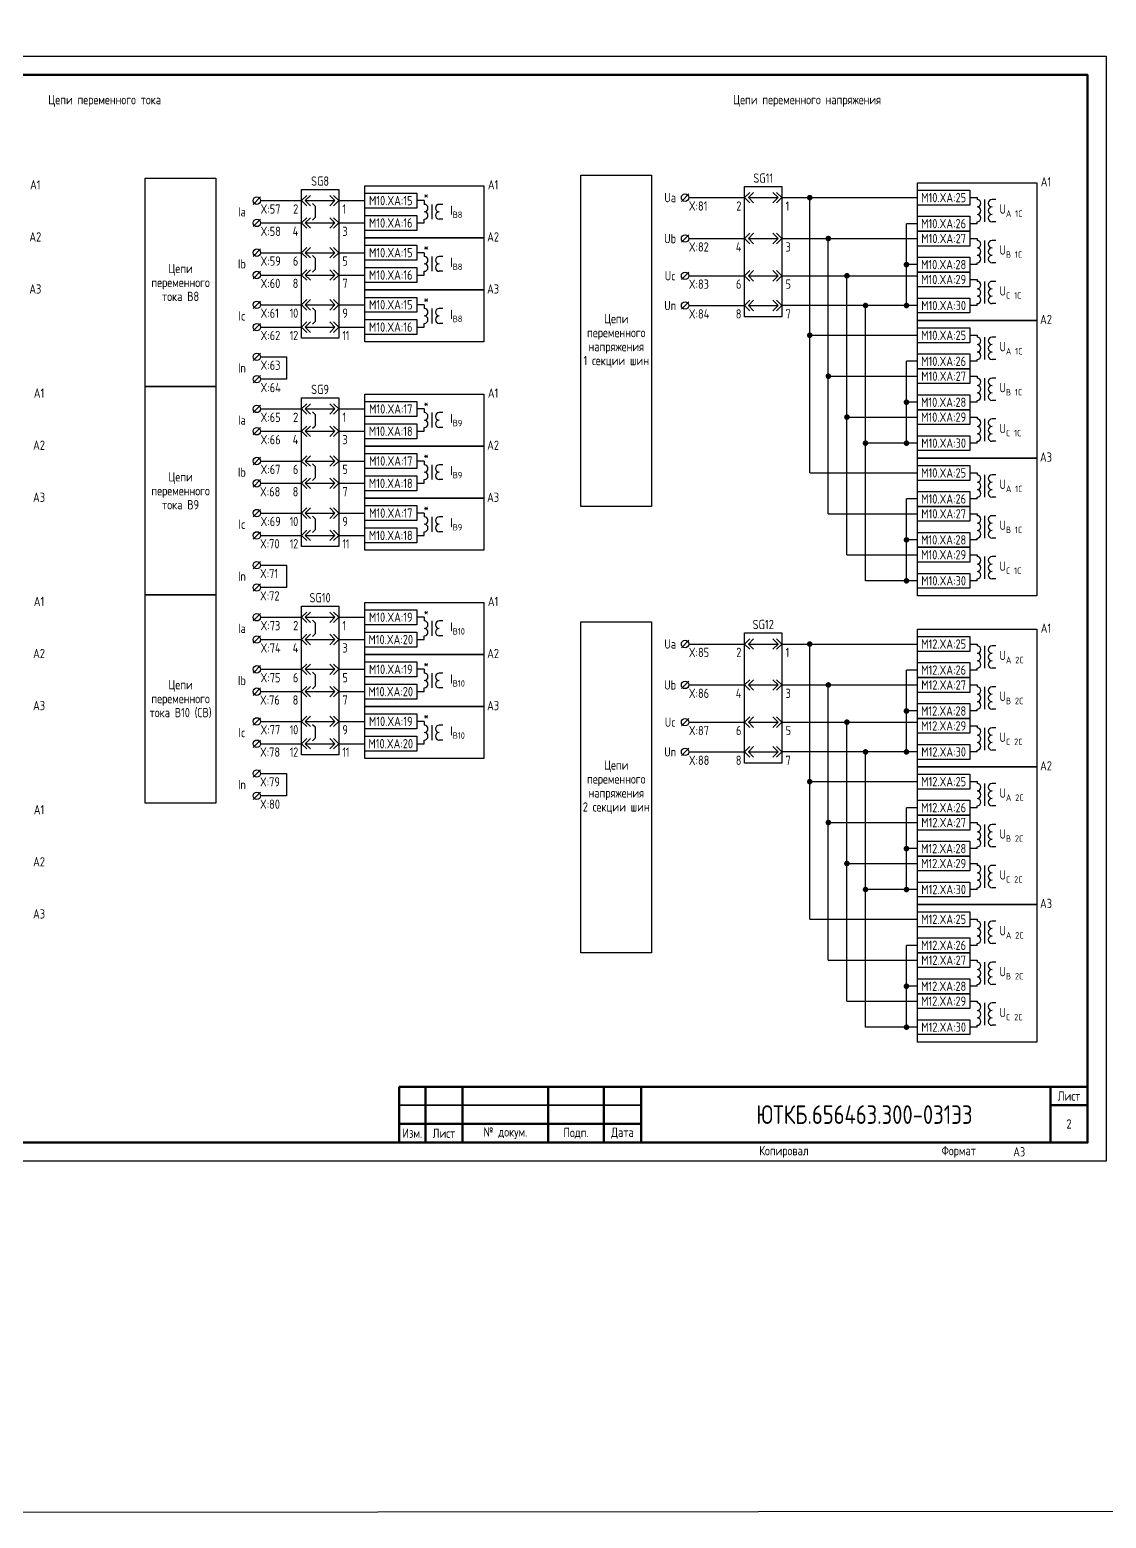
# Model space of a CAD drawing. Header units: millimetres. Extents: x -1043 to 5194, y -96 to 1568.
# Drawn here: x 550.7 to 840, y -96 to 304.1 of the extents above; entities that cross this region are included whole.
import ezdxf

# ---------------------------------------------------------------- set-up
doc = ezdxf.new("R2010")
doc.units = ezdxf.units.MM
doc.styles.add('Gost_type_A', font='GOST_A.TTF')

# ---------------------------------------------------------------- blocks, each defined once
blk = doc.blocks.new('Формат_А3')
blk.add_lwpolyline([(-420, 297), (0, 297), (0, 0), (-420, 0)], close=True)
at = {"lineweight": 50}
blk.add_lwpolyline([(-400, 292), (-5, 292), (-5, 5), (-400, 5)], close=True, dxfattribs=at)
blk = doc.blocks.new('Штамп малый нижний')
at = {"lineweight": 50}
for points in [[(-185, 15), (-178, 15), (-178, 5), (-185, 5)], [(-178, 15), (-168, 15), (-168, 5), (-178, 5)], [(-168, 15), (-145, 15), (-145, 5), (-168, 5)], [(-145, 15), (-130, 15), (-130, 5), (-145, 5)], [(-130, 15), (-120, 15), (-120, 5), (-130, 5)], [(-120, 15), (-10, 15), (-10, 0), (-120, 0)], [(-10, 15), (0, 15), (0, 10), (-10, 10)], [(-10, 10), (0, 10), (0, 0), (-10, 0)], [(-185, 5), (-178, 5), (-178, 0), (-185, 0)], [(-178, 5), (-168, 5), (-168, 0), (-178, 0)], [(-168, 5), (-145, 5), (-145, 0), (-168, 0)], [(-145, 5), (-130, 5), (-130, 0), (-145, 0)], [(-130, 5), (-120, 5), (-120, 0), (-130, 0)]]:
    blk.add_lwpolyline(points, close=True, dxfattribs=at)
for points in [[(-185, 15), (-178, 15), (-178, 10), (-185, 10)], [(-178, 15), (-168, 15), (-168, 10), (-178, 10)], [(-168, 15), (-145, 15), (-145, 10), (-168, 10)], [(-145, 15), (-130, 15), (-130, 10), (-145, 10)], [(-130, 15), (-120, 15), (-120, 10), (-130, 10)], [(-185, 10), (-178, 10), (-178, 5), (-185, 5)], [(-178, 10), (-168, 10), (-168, 5), (-178, 5)], [(-168, 10), (-145, 10), (-145, 5), (-168, 5)], [(-145, 10), (-130, 10), (-130, 5), (-145, 5)], [(-130, 10), (-120, 10), (-120, 5), (-130, 5)]]:
    blk.add_lwpolyline(points, close=True)
at = {"char_height": 2.5, "style": 'Gost_type_A'}
for s, insert, width, attachment_point in [('Лист', (-5, 12.5), 10, 5), ('№ докум.', (-156.5, 2.5), 23, 5), ('Дата', (-125, 2.5), 10, 5), ('Изм.', (-181.5, 2.5), 7, 5), ('Лист', (-173, 2.5), 10, 5), ('Подп.', (-137.5, 2.5), 15, 5), ('Копировал', (-75, -2.53), 13.1202, 6), ('Формат', (-30, -2.53), 13.1202, 6)]:
    blk.add_mtext(s, dxfattribs=dict(at, insert=insert, width=width, attachment_point=attachment_point))
blk = doc.blocks.new('БИ_разъем')
for p, q in [((0, 0), (1.41, 1.41)), ((0, 0), (1.41, 1.41)), ((0, 0), (1.41, -1.41)), ((0, 0), (1.41, -1.41)), ((1, 0), (2.41, 1.41)), ((1, 0), (2.41, -1.41)), ((1, 0), (9, 0)), ((9, 0), (7.59, 1.41)), ((9, 0), (7.59, -1.41)), ((10, 0), (8.59, 1.41)), ((10, 0), (8.59, 1.41)), ((10, 0), (8.59, -1.41)), ((10, 0), (8.59, -1.41))]:
    blk.add_line(p, q)
blk = doc.blocks.new('POINT')
at = {"const_width": 0.75}
blk.add_lwpolyline([(-0.375, 0, 1), (0.375, 0, 1)], format="xyb", close=True, dxfattribs=at)
blk = doc.blocks.new('БИ_перемычка')
for p, q in [((2.97, -0.79), (3.67, -1.5)), ((3.67, -1.5), (3.67, -4.5)), ((2.97, -5.21), (3.67, -4.5))]:
    blk.add_line(p, q)

msp = doc.modelspace()

# ---------------------------------------------------------------- linework, layer by layer
for p, q in [((612.71, 259.21), (610.71, 257.21)), ((612.71, 258.21), (623.71, 258.21)), ((633.71, 258.21), (640.71, 258.21)), ((656.71, 258.21), (654.71, 258.21)), ((727.81, 260.01), (725.81, 258.01)), ((727.81, 259.01), (742.81, 259.01)), ((752.81, 259.01), (789.31, 259.01)), ((760.31, 185.01), (760.31, 259.01)), ((612.71, 253.21), (610.71, 251.21)), ((612.72, 252.21), (623.55, 252.21)), ((633.88, 252.21), (640.71, 252.21)), ((654.71, 252.21), (656.71, 252.21)), ((727.81, 249.01), (725.81, 247.01)), ((786.31, 230.01), (786.31, 252.01)), ((789.31, 252.01), (786.31, 252.01)), ((612.71, 245.21), (610.71, 243.21)), ((612.72, 244.21), (623.55, 244.21)), ((633.88, 244.21), (640.71, 244.21)), ((656.71, 244.21), (654.71, 244.21)), ((727.81, 248.01), (742.81, 248.01)), ((752.81, 248.01), (789.31, 248.01)), ((765.31, 174.01), (765.31, 248.01)), ((789.31, 241.01), (786.31, 241.01)), ((612.71, 239.21), (610.71, 237.21)), ((612.72, 238.21), (623.55, 238.21)), ((633.88, 238.21), (640.71, 238.21)), ((654.71, 238.21), (656.71, 238.21)), ((727.81, 239.01), (725.81, 237.01)), ((727.81, 238.01), (742.81, 238.01)), ((752.81, 238.01), (789.31, 238.01)), ((770.31, 163.01), (770.31, 238.01)), ((612.71, 231.21), (610.71, 229.21)), ((612.72, 230.21), (623.55, 230.21)), ((633.88, 230.21), (640.71, 230.21)), ((656.71, 230.21), (654.71, 230.21)), ((727.81, 231.01), (725.81, 229.01)), ((727.81, 230.01), (742.81, 230.01)), ((789.31, 230.01), (752.81, 230.01)), ((775.31, 156.01), (775.31, 230.01)), ((612.71, 225.21), (610.71, 223.21)), ((612.72, 224.21), (623.55, 224.21)), ((633.88, 224.21), (640.71, 224.21)), ((654.71, 224.21), (656.71, 224.21)), ((760.68, 222.01), (789.31, 222.01)), ((612.71, 217.21), (610.71, 215.21)), ((612.72, 216.21), (619.71, 216.21)), ((619.71, 216.21), (619.71, 210.21)), ((786.31, 193.01), (786.31, 215.01)), ((789.31, 215.01), (786.31, 215.01)), ((612.71, 211.21), (610.71, 209.21)), ((619.71, 210.21), (612.72, 210.21)), ((765.31, 211.01), (789.31, 211.01)), ((612.71, 203.21), (610.71, 201.21)), ((612.71, 202.21), (623.71, 202.21)), ((633.71, 202.21), (640.71, 202.21)), ((656.71, 202.21), (654.71, 202.21)), ((789.31, 204.01), (786.31, 204.01)), ((612.71, 197.21), (610.71, 195.21)), ((612.72, 196.21), (623.55, 196.21)), ((633.88, 196.21), (640.71, 196.21)), ((654.71, 196.21), (656.71, 196.21)), ((770.31, 200.01), (789.31, 200.01)), ((789.31, 193.01), (775.31, 193.01)), ((612.71, 189.21), (610.71, 187.21)), ((612.72, 188.21), (623.55, 188.21)), ((633.88, 188.21), (640.71, 188.21)), ((656.71, 188.21), (654.71, 188.21)), ((760.31, 185.01), (789.31, 185.01)), ((612.71, 183.21), (610.71, 181.21)), ((612.72, 182.21), (623.55, 182.21)), ((633.88, 182.21), (640.71, 182.21)), ((654.71, 182.21), (656.71, 182.21)), ((786.31, 156.01), (786.31, 178.01)), ((789.31, 178.01), (786.31, 178.01)), ((612.71, 175.21), (610.71, 173.21)), ((612.72, 174.21), (623.55, 174.21)), ((633.88, 174.21), (640.71, 174.21)), ((656.71, 174.21), (654.71, 174.21)), ((765.31, 174.01), (789.31, 174.01)), ((612.71, 169.21), (610.71, 167.21)), ((612.72, 168.21), (623.55, 168.21)), ((633.88, 168.21), (640.71, 168.21)), ((654.71, 168.21), (656.71, 168.21)), ((789.31, 167.01), (786.31, 167.01)), ((612.71, 161.21), (610.71, 159.21)), ((612.72, 160.21), (619.71, 160.21)), ((619.71, 160.21), (619.71, 154.21)), ((770.31, 163.01), (789.31, 163.01)), ((612.71, 155.21), (610.71, 153.21)), ((619.71, 154.21), (612.72, 154.21)), ((789.31, 156.01), (775.31, 156.01)), ((612.71, 147.21), (610.71, 145.21)), ((612.71, 146.21), (623.71, 146.21)), ((633.71, 146.21), (640.71, 146.21)), ((656.71, 146.21), (654.71, 146.21)), ((612.71, 141.21), (610.71, 139.21)), ((612.72, 140.21), (623.55, 140.21)), ((633.88, 140.21), (640.71, 140.21)), ((654.71, 140.21), (656.71, 140.21)), ((727.81, 140.01), (725.81, 138.01)), ((727.81, 139.01), (742.81, 139.01)), ((752.81, 139.01), (789.31, 139.01)), ((760.31, 65.01), (760.31, 139.01)), ((612.71, 133.21), (610.71, 131.21)), ((612.72, 132.21), (623.55, 132.21)), ((633.88, 132.21), (640.71, 132.21)), ((656.71, 132.21), (654.71, 132.21)), ((727.81, 129.01), (725.81, 127.01)), ((786.31, 110.01), (786.31, 132.01)), ((789.31, 132.01), (786.31, 132.01)), ((612.71, 127.21), (610.71, 125.21)), ((612.72, 126.21), (623.55, 126.21)), ((633.88, 126.21), (640.71, 126.21)), ((654.71, 126.21), (656.71, 126.21)), ((727.81, 128.01), (742.81, 128.01)), ((752.81, 128.01), (789.31, 128.01)), ((765.31, 54.01), (765.31, 128.01)), ((789.31, 121.01), (786.31, 121.01)), ((612.71, 119.21), (610.71, 117.21)), ((612.72, 118.21), (623.55, 118.21)), ((633.88, 118.21), (640.71, 118.21)), ((656.71, 118.21), (654.71, 118.21)), ((727.81, 119.01), (725.81, 117.01)), ((727.81, 118.01), (742.81, 118.01)), ((752.81, 118.01), (789.31, 118.01)), ((770.31, 43.01), (770.31, 118.01)), ((612.71, 113.21), (610.71, 111.21)), ((612.72, 112.21), (623.55, 112.21)), ((633.88, 112.21), (640.71, 112.21)), ((654.71, 112.21), (656.71, 112.21)), ((727.81, 111.01), (725.81, 109.01)), ((727.81, 110.01), (742.81, 110.01)), ((789.31, 110.01), (752.81, 110.01)), ((775.31, 36.01), (775.31, 110.01)), ((612.71, 105.21), (610.71, 103.21)), ((612.72, 104.21), (619.71, 104.21)), ((619.71, 104.21), (619.71, 98.21)), ((760.68, 102.01), (789.31, 102.01)), ((612.71, 99.21), (610.71, 97.21)), ((619.71, 98.21), (612.72, 98.21)), ((786.31, 73.01), (786.31, 95.01)), ((789.31, 95.01), (786.31, 95.01)), ((765.31, 91.01), (789.31, 91.01)), ((789.31, 84.01), (786.31, 84.01)), ((770.31, 80.01), (789.31, 80.01)), ((789.31, 73.01), (775.31, 73.01)), ((760.31, 65.01), (789.31, 65.01)), ((786.31, 36.01), (786.31, 58.01)), ((789.31, 58.01), (786.31, 58.01)), ((765.31, 54.01), (789.31, 54.01)), ((789.31, 47.01), (786.31, 47.01)), ((770.31, 43.01), (789.31, 43.01)), ((789.31, 36.01), (775.31, 36.01))]:
    msp.add_line(p, q)
at = {"ltscale": 4}
for p, q in [((656.71, 258.21), (656.71, 257.21)), ((656.71, 257.71), (656.71, 257.21)), ((658.71, 257.21), (658.71, 253.21)), ((658.71, 257.21), (658.71, 253.21)), ((661.71, 257.21), (660.71, 257.21)), ((661.71, 257.21), (660.71, 257.21)), ((803.31, 259.01), (805.31, 259.01)), ((805.31, 259.01), (805.31, 258.51)), ((805.31, 259.01), (805.31, 258.51)), ((807.31, 258.51), (807.31, 254.51)), ((807.31, 256.51), (807.31, 252.51)), ((810.31, 258.51), (809.31, 258.51)), ((656.71, 252.21), (656.71, 253.21)), ((661.71, 253.21), (660.71, 253.21)), ((661.71, 253.21), (660.71, 253.21)), ((805.31, 252.01), (805.31, 252.51)), ((810.31, 252.51), (809.31, 252.51)), ((805.31, 252.01), (803.31, 252.01)), ((656.71, 244.21), (656.71, 243.21)), ((803.31, 248.01), (805.31, 248.01)), ((805.31, 248.01), (805.31, 247.51)), ((805.31, 248.01), (805.31, 247.51)), ((807.31, 247.51), (807.31, 243.51)), ((807.31, 245.51), (807.31, 241.51)), ((810.31, 247.51), (809.31, 247.51)), ((656.71, 243.71), (656.71, 243.21)), ((658.71, 243.21), (658.71, 239.21)), ((658.71, 243.21), (658.71, 239.21)), ((661.71, 243.21), (660.71, 243.21)), ((661.71, 243.21), (660.71, 243.21)), ((805.31, 241.01), (803.31, 241.01)), ((805.31, 241.01), (805.31, 241.51)), ((810.31, 241.51), (809.31, 241.51)), ((656.71, 238.21), (656.71, 239.21)), ((661.71, 239.21), (660.71, 239.21)), ((661.71, 239.21), (660.71, 239.21)), ((803.31, 237.01), (805.31, 237.01)), ((805.31, 237.01), (805.31, 236.51)), ((805.31, 237.01), (805.31, 236.51)), ((807.31, 236.51), (807.31, 232.51)), ((810.31, 236.51), (809.31, 236.51)), ((807.31, 234.51), (807.31, 230.51)), ((656.71, 230.21), (656.71, 229.21)), ((656.71, 229.71), (656.71, 229.21)), ((658.71, 229.21), (658.71, 225.21)), ((658.71, 229.21), (658.71, 225.21)), ((661.71, 229.21), (660.71, 229.21)), ((661.71, 229.21), (660.71, 229.21)), ((805.31, 230.01), (803.31, 230.01)), ((805.31, 230.01), (805.31, 230.51)), ((810.31, 230.51), (809.31, 230.51)), ((656.71, 224.21), (656.71, 225.21)), ((661.71, 225.21), (660.71, 225.21)), ((661.71, 225.21), (660.71, 225.21)), ((803.31, 222.01), (805.31, 222.01)), ((805.31, 222.01), (805.31, 221.51)), ((805.31, 222.01), (805.31, 221.51)), ((807.31, 221.51), (807.31, 217.51)), ((810.31, 221.51), (809.31, 221.51)), ((807.31, 219.51), (807.31, 215.51)), ((805.31, 215.01), (803.31, 215.01)), ((805.31, 215.01), (805.31, 215.51)), ((810.31, 215.51), (809.31, 215.51)), ((803.31, 211.01), (805.31, 211.01)), ((805.31, 211.01), (805.31, 210.51)), ((805.31, 211.01), (805.31, 210.51)), ((807.31, 210.51), (807.31, 206.51)), ((807.31, 208.51), (807.31, 204.51)), ((810.31, 210.51), (809.31, 210.51)), ((805.31, 204.01), (805.31, 204.51)), ((810.31, 204.51), (809.31, 204.51)), ((656.71, 202.21), (656.71, 201.21)), ((656.71, 201.71), (656.71, 201.21)), ((658.71, 201.21), (658.71, 197.21)), ((658.71, 201.21), (658.71, 197.21)), ((661.71, 201.21), (660.71, 201.21)), ((661.71, 201.21), (660.71, 201.21)), ((805.31, 204.01), (803.31, 204.01)), ((656.71, 196.21), (656.71, 197.21)), ((661.71, 197.21), (660.71, 197.21)), ((661.71, 197.21), (660.71, 197.21)), ((803.31, 200.01), (805.31, 200.01)), ((805.31, 200.01), (805.31, 199.51)), ((805.31, 200.01), (805.31, 199.51)), ((807.31, 199.51), (807.31, 195.51)), ((807.31, 197.51), (807.31, 193.51)), ((810.31, 199.51), (809.31, 199.51)), ((805.31, 193.01), (803.31, 193.01)), ((805.31, 193.01), (805.31, 193.51)), ((810.31, 193.51), (809.31, 193.51)), ((656.71, 188.21), (656.71, 187.21)), ((656.71, 187.71), (656.71, 187.21)), ((658.71, 187.21), (658.71, 183.21)), ((658.71, 187.21), (658.71, 183.21)), ((661.71, 187.21), (660.71, 187.21)), ((661.71, 187.21), (660.71, 187.21)), ((803.31, 185.01), (805.31, 185.01)), ((805.31, 185.01), (805.31, 184.51)), ((805.31, 185.01), (805.31, 184.51)), ((807.31, 184.51), (807.31, 180.51)), ((810.31, 184.51), (809.31, 184.51)), ((656.71, 182.21), (656.71, 183.21)), ((661.71, 183.21), (660.71, 183.21)), ((661.71, 183.21), (660.71, 183.21)), ((807.31, 182.51), (807.31, 178.51)), ((805.31, 178.01), (803.31, 178.01)), ((805.31, 178.01), (805.31, 178.51)), ((810.31, 178.51), (809.31, 178.51)), ((656.71, 174.21), (656.71, 173.21)), ((656.71, 173.71), (656.71, 173.21)), ((658.71, 173.21), (658.71, 169.21)), ((658.71, 173.21), (658.71, 169.21)), ((661.71, 173.21), (660.71, 173.21)), ((661.71, 173.21), (660.71, 173.21)), ((803.31, 174.01), (805.31, 174.01)), ((805.31, 174.01), (805.31, 173.51)), ((805.31, 174.01), (805.31, 173.51)), ((807.31, 173.51), (807.31, 169.51)), ((810.31, 173.51), (809.31, 173.51)), ((656.71, 168.21), (656.71, 169.21)), ((661.71, 169.21), (660.71, 169.21)), ((661.71, 169.21), (660.71, 169.21)), ((807.31, 171.51), (807.31, 167.51)), ((805.31, 167.01), (803.31, 167.01)), ((805.31, 167.01), (805.31, 167.51)), ((810.31, 167.51), (809.31, 167.51)), ((803.31, 163.01), (805.31, 163.01)), ((805.31, 163.01), (805.31, 162.51)), ((805.31, 163.01), (805.31, 162.51)), ((807.31, 162.51), (807.31, 158.51)), ((807.31, 160.51), (807.31, 156.51)), ((810.31, 162.51), (809.31, 162.51)), ((805.31, 156.01), (805.31, 156.51)), ((810.31, 156.51), (809.31, 156.51)), ((805.31, 156.01), (803.31, 156.01)), ((656.71, 146.21), (656.71, 145.21)), ((656.71, 145.71), (656.71, 145.21)), ((658.71, 145.21), (658.71, 141.21)), ((658.71, 145.21), (658.71, 141.21)), ((661.71, 145.21), (660.71, 145.21)), ((661.71, 145.21), (660.71, 145.21)), ((656.71, 140.21), (656.71, 141.21)), ((661.71, 141.21), (660.71, 141.21)), ((661.71, 141.21), (660.71, 141.21)), ((803.31, 139.01), (805.31, 139.01)), ((805.31, 139.01), (805.31, 138.51)), ((805.31, 139.01), (805.31, 138.51)), ((807.31, 138.51), (807.31, 134.51)), ((807.31, 136.51), (807.31, 132.51)), ((810.31, 138.51), (809.31, 138.51)), ((656.71, 132.21), (656.71, 131.21)), ((805.31, 132.01), (805.31, 132.51)), ((810.31, 132.51), (809.31, 132.51)), ((656.71, 131.71), (656.71, 131.21)), ((658.71, 131.21), (658.71, 127.21)), ((658.71, 131.21), (658.71, 127.21)), ((661.71, 131.21), (660.71, 131.21)), ((661.71, 131.21), (660.71, 131.21)), ((805.31, 132.01), (803.31, 132.01)), ((656.71, 126.21), (656.71, 127.21)), ((661.71, 127.21), (660.71, 127.21)), ((661.71, 127.21), (660.71, 127.21)), ((803.31, 128.01), (805.31, 128.01)), ((805.31, 128.01), (805.31, 127.51)), ((805.31, 128.01), (805.31, 127.51)), ((807.31, 127.51), (807.31, 123.51)), ((807.31, 125.51), (807.31, 121.51)), ((810.31, 127.51), (809.31, 127.51)), ((805.31, 121.01), (803.31, 121.01)), ((805.31, 121.01), (805.31, 121.51)), ((810.31, 121.51), (809.31, 121.51)), ((656.71, 118.21), (656.71, 117.21)), ((656.71, 117.71), (656.71, 117.21)), ((658.71, 117.21), (658.71, 113.21)), ((658.71, 117.21), (658.71, 113.21)), ((661.71, 117.21), (660.71, 117.21)), ((661.71, 117.21), (660.71, 117.21)), ((803.31, 117.01), (805.31, 117.01)), ((805.31, 117.01), (805.31, 116.51)), ((805.31, 117.01), (805.31, 116.51)), ((807.31, 116.51), (807.31, 112.51)), ((810.31, 116.51), (809.31, 116.51)), ((656.71, 112.21), (656.71, 113.21)), ((661.71, 113.21), (660.71, 113.21)), ((661.71, 113.21), (660.71, 113.21)), ((807.31, 114.51), (807.31, 110.51)), ((805.31, 110.01), (803.31, 110.01)), ((805.31, 110.01), (805.31, 110.51)), ((810.31, 110.51), (809.31, 110.51)), ((803.31, 102.01), (805.31, 102.01)), ((805.31, 102.01), (805.31, 101.51)), ((805.31, 102.01), (805.31, 101.51)), ((807.31, 101.51), (807.31, 97.51)), ((810.31, 101.51), (809.31, 101.51)), ((807.31, 99.51), (807.31, 95.51)), ((805.31, 95.01), (803.31, 95.01)), ((805.31, 95.01), (805.31, 95.51)), ((810.31, 95.51), (809.31, 95.51)), ((803.31, 91.01), (805.31, 91.01)), ((805.31, 91.01), (805.31, 90.51)), ((805.31, 91.01), (805.31, 90.51)), ((807.31, 90.51), (807.31, 86.51)), ((807.31, 88.51), (807.31, 84.51)), ((810.31, 90.51), (809.31, 90.51)), ((805.31, 84.01), (805.31, 84.51)), ((810.31, 84.51), (809.31, 84.51)), ((805.31, 84.01), (803.31, 84.01)), ((803.31, 80.01), (805.31, 80.01)), ((805.31, 80.01), (805.31, 79.51)), ((805.31, 80.01), (805.31, 79.51)), ((807.31, 79.51), (807.31, 75.51)), ((807.31, 77.51), (807.31, 73.51)), ((810.31, 79.51), (809.31, 79.51)), ((805.31, 73.01), (803.31, 73.01)), ((805.31, 73.01), (805.31, 73.51)), ((810.31, 73.51), (809.31, 73.51)), ((803.31, 65.01), (805.31, 65.01)), ((805.31, 65.01), (805.31, 64.51)), ((805.31, 65.01), (805.31, 64.51)), ((807.31, 64.51), (807.31, 60.51)), ((810.31, 64.51), (809.31, 64.51)), ((807.31, 62.51), (807.31, 58.51)), ((805.31, 58.01), (803.31, 58.01)), ((805.31, 58.01), (805.31, 58.51)), ((810.31, 58.51), (809.31, 58.51)), ((803.31, 54.01), (805.31, 54.01)), ((805.31, 54.01), (805.31, 53.51)), ((805.31, 54.01), (805.31, 53.51)), ((807.31, 53.51), (807.31, 49.51)), ((810.31, 53.51), (809.31, 53.51)), ((807.31, 51.51), (807.31, 47.51)), ((805.31, 47.01), (803.31, 47.01)), ((805.31, 47.01), (805.31, 47.51)), ((810.31, 47.51), (809.31, 47.51)), ((803.31, 43.01), (805.31, 43.01)), ((805.31, 43.01), (805.31, 42.51)), ((805.31, 43.01), (805.31, 42.51)), ((807.31, 42.51), (807.31, 38.51)), ((807.31, 40.51), (807.31, 36.51)), ((810.31, 42.51), (809.31, 42.51)), ((805.31, 36.01), (805.31, 36.51)), ((810.31, 36.51), (809.31, 36.51)), ((805.31, 36.01), (803.31, 36.01))]:
    msp.add_line(p, q, dxfattribs=at)
for points in [[(-1042.57, 612), (5193.89, 618), (5193.89, -90), (-1042.57, -96)], [(600.71, 208.21), (581.71, 208.21), (581.71, 264.21), (600.71, 264.21)], [(717.81, 176.01), (698.81, 176.01), (698.81, 265.01), (717.81, 265.01)], [(623.71, 261.21), (633.71, 261.21), (633.71, 221.21), (623.71, 221.21)], [(640.71, 262.21), (672.71, 262.21), (672.71, 248.21), (640.71, 248.21)], [(640.71, 260.21), (654.71, 260.21), (654.71, 256.21), (640.71, 256.21)], [(742.81, 262.01), (752.81, 262.01), (752.81, 227.01), (742.81, 227.01)], [(789.31, 263.01), (821.31, 263.01), (821.31, 226.01), (789.31, 226.01)], [(789.31, 261.01), (803.31, 261.01), (803.31, 257.01), (789.31, 257.01)], [(640.71, 254.21), (654.71, 254.21), (654.71, 250.21), (640.71, 250.21)], [(789.31, 254.01), (803.31, 254.01), (803.31, 250.01), (789.31, 250.01)], [(640.71, 248.21), (672.71, 248.21), (672.71, 234.21), (640.71, 234.21)], [(789.31, 250.01), (803.31, 250.01), (803.31, 246.01), (789.31, 246.01)], [(640.71, 246.21), (654.71, 246.21), (654.71, 242.21), (640.71, 242.21)], [(640.71, 240.21), (654.71, 240.21), (654.71, 236.21), (640.71, 236.21)], [(789.31, 243.01), (803.31, 243.01), (803.31, 239.01), (789.31, 239.01)], [(789.31, 239.01), (803.31, 239.01), (803.31, 235.01), (789.31, 235.01)], [(640.71, 234.21), (672.71, 234.21), (672.71, 220.21), (640.71, 220.21)], [(640.71, 232.21), (654.71, 232.21), (654.71, 228.21), (640.71, 228.21)], [(789.31, 232.01), (803.31, 232.01), (803.31, 228.01), (789.31, 228.01)], [(640.71, 226.21), (654.71, 226.21), (654.71, 222.21), (640.71, 222.21)], [(789.31, 226.01), (821.31, 226.01), (821.31, 189.01), (789.31, 189.01)], [(789.31, 224.01), (803.31, 224.01), (803.31, 220.01), (789.31, 220.01)], [(789.31, 217.01), (803.31, 217.01), (803.31, 213.01), (789.31, 213.01)], [(789.31, 213.01), (803.31, 213.01), (803.31, 209.01), (789.31, 209.01)], [(600.71, 152.21), (581.71, 152.21), (581.71, 208.21), (600.71, 208.21)], [(623.71, 205.21), (633.71, 205.21), (633.71, 165.21), (623.71, 165.21)], [(640.71, 206.21), (672.71, 206.21), (672.71, 192.21), (640.71, 192.21)], [(640.71, 204.21), (654.71, 204.21), (654.71, 200.21), (640.71, 200.21)], [(789.31, 206.01), (803.31, 206.01), (803.31, 202.01), (789.31, 202.01)], [(789.31, 202.01), (803.31, 202.01), (803.31, 198.01), (789.31, 198.01)], [(640.71, 198.21), (654.71, 198.21), (654.71, 194.21), (640.71, 194.21)], [(640.71, 192.21), (672.71, 192.21), (672.71, 178.21), (640.71, 178.21)], [(789.31, 195.01), (803.31, 195.01), (803.31, 191.01), (789.31, 191.01)], [(640.71, 190.21), (654.71, 190.21), (654.71, 186.21), (640.71, 186.21)], [(789.31, 189.01), (821.31, 189.01), (821.31, 152.01), (789.31, 152.01)], [(640.71, 184.21), (654.71, 184.21), (654.71, 180.21), (640.71, 180.21)], [(789.31, 187.01), (803.31, 187.01), (803.31, 183.01), (789.31, 183.01)], [(640.71, 178.21), (672.71, 178.21), (672.71, 164.21), (640.71, 164.21)], [(640.71, 176.21), (654.71, 176.21), (654.71, 172.21), (640.71, 172.21)], [(789.31, 180.01), (803.31, 180.01), (803.31, 176.01), (789.31, 176.01)], [(789.31, 176.01), (803.31, 176.01), (803.31, 172.01), (789.31, 172.01)], [(640.71, 170.21), (654.71, 170.21), (654.71, 166.21), (640.71, 166.21)], [(789.31, 169.01), (803.31, 169.01), (803.31, 165.01), (789.31, 165.01)], [(789.31, 165.01), (803.31, 165.01), (803.31, 161.01), (789.31, 161.01)], [(789.31, 158.01), (803.31, 158.01), (803.31, 154.01), (789.31, 154.01)], [(600.71, 96.21), (581.71, 96.21), (581.71, 152.21), (600.71, 152.21)], [(623.71, 149.21), (633.71, 149.21), (633.71, 109.21), (623.71, 109.21)], [(640.71, 150.21), (672.71, 150.21), (672.71, 136.21), (640.71, 136.21)], [(640.71, 148.21), (654.71, 148.21), (654.71, 144.21), (640.71, 144.21)], [(717.81, 56.01), (698.81, 56.01), (698.81, 145.01), (717.81, 145.01)], [(640.71, 142.21), (654.71, 142.21), (654.71, 138.21), (640.71, 138.21)], [(742.81, 142.01), (752.81, 142.01), (752.81, 107.01), (742.81, 107.01)], [(789.31, 143.01), (821.31, 143.01), (821.31, 106.01), (789.31, 106.01)], [(789.31, 141.01), (803.31, 141.01), (803.31, 137.01), (789.31, 137.01)], [(640.71, 136.21), (672.71, 136.21), (672.71, 122.21), (640.71, 122.21)], [(640.71, 134.21), (654.71, 134.21), (654.71, 130.21), (640.71, 130.21)], [(789.31, 134.01), (803.31, 134.01), (803.31, 130.01), (789.31, 130.01)], [(640.71, 128.21), (654.71, 128.21), (654.71, 124.21), (640.71, 124.21)], [(789.31, 130.01), (803.31, 130.01), (803.31, 126.01), (789.31, 126.01)], [(640.71, 122.21), (672.71, 122.21), (672.71, 108.21), (640.71, 108.21)], [(640.71, 120.21), (654.71, 120.21), (654.71, 116.21), (640.71, 116.21)], [(789.31, 123.01), (803.31, 123.01), (803.31, 119.01), (789.31, 119.01)], [(789.31, 119.01), (803.31, 119.01), (803.31, 115.01), (789.31, 115.01)], [(640.71, 114.21), (654.71, 114.21), (654.71, 110.21), (640.71, 110.21)], [(789.31, 112.01), (803.31, 112.01), (803.31, 108.01), (789.31, 108.01)], [(789.31, 106.01), (821.31, 106.01), (821.31, 69.01), (789.31, 69.01)], [(789.31, 104.01), (803.31, 104.01), (803.31, 100.01), (789.31, 100.01)], [(789.31, 97.01), (803.31, 97.01), (803.31, 93.01), (789.31, 93.01)], [(789.31, 93.01), (803.31, 93.01), (803.31, 89.01), (789.31, 89.01)], [(789.31, 86.01), (803.31, 86.01), (803.31, 82.01), (789.31, 82.01)], [(789.31, 82.01), (803.31, 82.01), (803.31, 78.01), (789.31, 78.01)], [(789.31, 75.01), (803.31, 75.01), (803.31, 71.01), (789.31, 71.01)], [(789.31, 69.01), (821.31, 69.01), (821.31, 32.01), (789.31, 32.01)], [(789.31, 67.01), (803.31, 67.01), (803.31, 63.01), (789.31, 63.01)], [(789.31, 60.01), (803.31, 60.01), (803.31, 56.01), (789.31, 56.01)], [(789.31, 56.01), (803.31, 56.01), (803.31, 52.01), (789.31, 52.01)], [(789.31, 49.01), (803.31, 49.01), (803.31, 45.01), (789.31, 45.01)], [(789.31, 45.01), (803.31, 45.01), (803.31, 41.01), (789.31, 41.01)], [(789.31, 38.01), (803.31, 38.01), (803.31, 34.01), (789.31, 34.01)]]:
    msp.add_lwpolyline(points, close=True)
for centre in [(611.71, 258.21), (726.81, 259.01), (611.71, 252.21), (726.81, 248.01), (611.71, 244.21), (611.71, 238.21), (726.81, 238.01), (611.71, 230.21), (726.81, 230.01), (611.71, 224.21), (611.71, 216.21), (611.71, 210.21), (611.71, 202.21), (611.71, 196.21), (611.71, 188.21), (611.71, 182.21), (611.71, 174.21), (611.71, 168.21), (611.71, 160.21), (611.71, 154.21), (611.71, 146.21), (611.71, 140.21), (726.81, 139.01), (611.71, 132.21), (726.81, 128.01), (611.71, 126.21), (611.71, 118.21), (726.81, 118.01), (611.71, 112.21), (726.81, 110.01), (611.71, 104.21), (611.71, 98.21)]:
    msp.add_circle(centre, 1)
for centre, start, end in [((656.71, 256.21), 270, 90), ((656.71, 256.21), 270, 90), ((660.71, 256.21), 90, 270), ((660.71, 256.21), 90, 270), ((805.31, 257.51), 270, 90), ((805.31, 255.51), 270, 90), ((809.31, 257.51), 90, 270), ((809.31, 257.51), 90, 270), ((809.31, 255.51), 90, 270), ((809.31, 255.51), 90, 270), ((656.71, 254.21), 270, 90), ((656.71, 254.21), 270, 90), ((660.71, 254.21), 90, 270), ((660.71, 254.21), 90, 270), ((805.31, 253.51), 270, 90), ((809.31, 253.51), 90, 270), ((805.31, 246.51), 270, 90), ((805.31, 244.51), 270, 90), ((809.31, 246.51), 90, 270), ((809.31, 246.51), 90, 270), ((809.31, 244.51), 90, 270), ((809.31, 244.51), 90, 270), ((656.71, 242.21), 270, 90), ((656.71, 242.21), 270, 90), ((656.71, 240.21), 270, 90), ((656.71, 240.21), 270, 90), ((660.71, 242.21), 90, 270), ((660.71, 242.21), 90, 270), ((660.71, 240.21), 90, 270), ((660.71, 240.21), 90, 270), ((805.31, 242.51), 270, 90), ((809.31, 242.51), 90, 270), ((805.31, 235.51), 270, 90), ((809.31, 235.51), 90, 270), ((809.31, 235.51), 90, 270), ((805.31, 233.51), 270, 90), ((805.31, 231.51), 270, 90), ((809.31, 233.51), 90, 270), ((809.31, 233.51), 90, 270), ((809.31, 231.51), 90, 270), ((656.71, 228.21), 270, 90), ((656.71, 228.21), 270, 90), ((660.71, 228.21), 90, 270), ((660.71, 228.21), 90, 270), ((656.71, 226.21), 270, 90), ((656.71, 226.21), 270, 90), ((660.71, 226.21), 90, 270), ((660.71, 226.21), 90, 270), ((805.31, 220.51), 270, 90), ((809.31, 220.51), 90, 270), ((809.31, 220.51), 90, 270), ((805.31, 218.51), 270, 90), ((805.31, 216.51), 270, 90), ((809.31, 218.51), 90, 270), ((809.31, 218.51), 90, 270), ((809.31, 216.51), 90, 270), ((805.31, 209.51), 270, 90), ((805.31, 207.51), 270, 90), ((809.31, 209.51), 90, 270), ((809.31, 209.51), 90, 270), ((809.31, 207.51), 90, 270), ((809.31, 207.51), 90, 270), ((805.31, 205.51), 270, 90), ((809.31, 205.51), 90, 270), ((656.71, 200.21), 270, 90), ((656.71, 200.21), 270, 90), ((660.71, 200.21), 90, 270), ((660.71, 200.21), 90, 270), ((656.71, 198.21), 270, 90), ((656.71, 198.21), 270, 90), ((660.71, 198.21), 90, 270), ((660.71, 198.21), 90, 270), ((805.31, 198.51), 270, 90), ((805.31, 196.51), 270, 90), ((809.31, 198.51), 90, 270), ((809.31, 198.51), 90, 270), ((809.31, 196.51), 90, 270), ((809.31, 196.51), 90, 270), ((805.31, 194.51), 270, 90), ((809.31, 194.51), 90, 270), ((656.71, 186.21), 270, 90), ((656.71, 186.21), 270, 90), ((656.71, 184.21), 270, 90), ((656.71, 184.21), 270, 90), ((660.71, 186.21), 90, 270), ((660.71, 186.21), 90, 270), ((660.71, 184.21), 90, 270), ((660.71, 184.21), 90, 270), ((805.31, 183.51), 270, 90), ((809.31, 183.51), 90, 270), ((809.31, 183.51), 90, 270), ((805.31, 181.51), 270, 90), ((805.31, 179.51), 270, 90), ((809.31, 181.51), 90, 270), ((809.31, 181.51), 90, 270), ((809.31, 179.51), 90, 270), ((656.71, 172.21), 270, 90), ((656.71, 172.21), 270, 90), ((660.71, 172.21), 90, 270), ((660.71, 172.21), 90, 270), ((805.31, 172.51), 270, 90), ((809.31, 172.51), 90, 270), ((809.31, 172.51), 90, 270), ((656.71, 170.21), 270, 90), ((656.71, 170.21), 270, 90), ((660.71, 170.21), 90, 270), ((660.71, 170.21), 90, 270), ((805.31, 170.51), 270, 90), ((805.31, 168.51), 270, 90), ((809.31, 170.51), 90, 270), ((809.31, 170.51), 90, 270), ((809.31, 168.51), 90, 270), ((805.31, 161.51), 270, 90), ((805.31, 159.51), 270, 90), ((809.31, 161.51), 90, 270), ((809.31, 161.51), 90, 270), ((809.31, 159.51), 90, 270), ((809.31, 159.51), 90, 270), ((805.31, 157.51), 270, 90), ((809.31, 157.51), 90, 270), ((656.71, 144.21), 270, 90), ((656.71, 144.21), 270, 90), ((660.71, 144.21), 90, 270), ((660.71, 144.21), 90, 270), ((656.71, 142.21), 270, 90), ((656.71, 142.21), 270, 90), ((660.71, 142.21), 90, 270), ((660.71, 142.21), 90, 270), ((805.31, 137.51), 270, 90), ((805.31, 135.51), 270, 90), ((809.31, 137.51), 90, 270), ((809.31, 137.51), 90, 270), ((809.31, 135.51), 90, 270), ((809.31, 135.51), 90, 270), ((805.31, 133.51), 270, 90), ((809.31, 133.51), 90, 270), ((656.71, 130.21), 270, 90), ((656.71, 130.21), 270, 90), ((656.71, 128.21), 270, 90), ((656.71, 128.21), 270, 90), ((660.71, 130.21), 90, 270), ((660.71, 130.21), 90, 270), ((660.71, 128.21), 90, 270), ((660.71, 128.21), 90, 270), ((805.31, 126.51), 270, 90), ((805.31, 124.51), 270, 90), ((809.31, 126.51), 90, 270), ((809.31, 126.51), 90, 270), ((809.31, 124.51), 90, 270), ((809.31, 124.51), 90, 270), ((805.31, 122.51), 270, 90), ((809.31, 122.51), 90, 270), ((656.71, 116.21), 270, 90), ((656.71, 116.21), 270, 90), ((660.71, 116.21), 90, 270), ((660.71, 116.21), 90, 270), ((805.31, 115.51), 270, 90), ((809.31, 115.51), 90, 270), ((809.31, 115.51), 90, 270), ((656.71, 114.21), 270, 90), ((656.71, 114.21), 270, 90), ((660.71, 114.21), 90, 270), ((660.71, 114.21), 90, 270), ((805.31, 113.51), 270, 90), ((805.31, 111.51), 270, 90), ((809.31, 113.51), 90, 270), ((809.31, 113.51), 90, 270), ((809.31, 111.51), 90, 270), ((805.31, 100.51), 270, 90), ((809.31, 100.51), 90, 270), ((809.31, 100.51), 90, 270), ((805.31, 98.51), 270, 90), ((805.31, 96.51), 270, 90), ((809.31, 98.51), 90, 270), ((809.31, 98.51), 90, 270), ((809.31, 96.51), 90, 270), ((805.31, 89.51), 270, 90), ((805.31, 87.51), 270, 90), ((809.31, 89.51), 90, 270), ((809.31, 89.51), 90, 270), ((809.31, 87.51), 90, 270), ((809.31, 87.51), 90, 270), ((805.31, 85.51), 270, 90), ((809.31, 85.51), 90, 270), ((805.31, 78.51), 270, 90), ((805.31, 76.51), 270, 90), ((809.31, 78.51), 90, 270), ((809.31, 78.51), 90, 270), ((809.31, 76.51), 90, 270), ((809.31, 76.51), 90, 270), ((805.31, 74.51), 270, 90), ((809.31, 74.51), 90, 270), ((805.31, 63.51), 270, 90), ((809.31, 63.51), 90, 270), ((809.31, 63.51), 90, 270), ((805.31, 61.51), 270, 90), ((805.31, 59.51), 270, 90), ((809.31, 61.51), 90, 270), ((809.31, 61.51), 90, 270), ((809.31, 59.51), 90, 270), ((805.31, 52.51), 270, 90), ((809.31, 52.51), 90, 270), ((809.31, 52.51), 90, 270), ((805.31, 50.51), 270, 90), ((805.31, 48.51), 270, 90), ((809.31, 50.51), 90, 270), ((809.31, 50.51), 90, 270), ((809.31, 48.51), 90, 270), ((805.31, 41.51), 270, 90), ((805.31, 39.51), 270, 90), ((809.31, 41.51), 90, 270), ((809.31, 41.51), 90, 270), ((809.31, 39.51), 90, 270), ((809.31, 39.51), 90, 270), ((805.31, 37.51), 270, 90), ((809.31, 37.51), 90, 270)]:
    msp.add_arc(centre, 1, start, end, dxfattribs=at)

# ---------------------------------------------------------------- block references
for name, p in [('Формат_А3', (840, 0)), ('БИ_разъем', (742.81, 259.01)), ('БИ_разъем', (623.71, 258.21)), ('БИ_перемычка', (623.71, 258.21)), ('POINT', (760.31, 259.01)), ('БИ_разъем', (623.71, 252.21)), ('БИ_разъем', (742.81, 248.01)), ('POINT', (765.31, 248.01)), ('БИ_разъем', (623.71, 244.21)), ('БИ_перемычка', (623.71, 244.21)), ('POINT', (786.31, 241.01)), ('БИ_разъем', (623.71, 238.21)), ('БИ_разъем', (742.81, 238.01)), ('POINT', (770.31, 238.01)), ('БИ_разъем', (623.71, 230.21)), ('БИ_перемычка', (623.71, 230.21)), ('БИ_разъем', (742.81, 230.01)), ('POINT', (775.31, 230.01)), ('POINT', (786.31, 230.01)), ('БИ_разъем', (623.71, 224.21)), ('POINT', (760.31, 222.01)), ('POINT', (765.31, 211.01)), ('POINT', (786.31, 204.01)), ('БИ_разъем', (623.71, 202.21)), ('БИ_перемычка', (623.71, 202.21)), ('POINT', (770.31, 200.01)), ('БИ_разъем', (623.71, 196.21)), ('POINT', (775.31, 193.01)), ('POINT', (786.31, 193.01)), ('БИ_разъем', (623.71, 188.21)), ('БИ_перемычка', (623.71, 188.21)), ('БИ_разъем', (623.71, 182.21)), ('БИ_разъем', (623.71, 174.21)), ('БИ_перемычка', (623.71, 174.21)), ('БИ_разъем', (623.71, 168.21)), ('POINT', (786.31, 167.01)), ('POINT', (786.31, 156.01)), ('БИ_разъем', (623.71, 146.21)), ('БИ_перемычка', (623.71, 146.21)), ('БИ_разъем', (623.71, 140.21)), ('БИ_разъем', (742.81, 139.01)), ('POINT', (760.31, 139.01)), ('БИ_разъем', (623.71, 132.21)), ('БИ_перемычка', (623.71, 132.21)), ('БИ_разъем', (742.81, 128.01)), ('POINT', (765.31, 128.01)), ('БИ_разъем', (623.71, 126.21)), ('POINT', (786.31, 121.01)), ('БИ_разъем', (623.71, 118.21)), ('БИ_перемычка', (623.71, 118.21)), ('БИ_разъем', (742.81, 118.01)), ('POINT', (770.31, 118.01)), ('БИ_разъем', (623.71, 112.21)), ('БИ_разъем', (742.81, 110.01)), ('POINT', (775.31, 110.01)), ('POINT', (786.31, 110.01)), ('POINT', (760.31, 102.01)), ('POINT', (765.31, 91.01)), ('POINT', (786.31, 84.01)), ('POINT', (770.31, 80.01)), ('POINT', (775.31, 73.01)), ('POINT', (786.31, 73.01)), ('POINT', (786.31, 47.01)), ('POINT', (786.31, 36.01)), ('Штамп малый нижний', (835, 5))]:
    msp.add_blockref(name, p)

# ---------------------------------------------------------------- texts
at = {"char_height": 2.5, "line_spacing_factor": 0.9, "style": 'Gost_type_A'}
for s, insert, width, attachment_point in [('Цепи переменного тока', (570.81, 285), 162.4278, 5), ('Цепи переменного напряжения', (759.6, 285.01), 107, 5), ('SG8', (628.71, 262.21), 10, 8), ('SG11', (747.81, 263.01), 10, 8), ('A1', (823.81, 262.01), 35, 8), ('A1', (552.17, 261.21), 35, 8), ('A1', (675.21, 261.21), 35, 8), ('Ua', (722.81, 259.01), 7, 5), ('Ia', (607.71, 255.21), 6, 5), ('X:57', (612.71, 257.21), 10, 1), ('{\\T0.9;2}', (622.71, 257.21), 5, 3), ('{\\T0.9;1}', (634.71, 257.21), 5, 1), ('X:81', (727.81, 258.01), 10, 1), ('{\\T0.9;2}', (741.81, 258.01), 5, 3), ('{\\T0.9;1}', (753.81, 258.01), 5, 1), ('A2', (552.17, 247.21), 35, 8), ('X:58', (612.71, 251.21), 10, 1), ('{\\T0.9;4}', (622.71, 251.21), 5, 3), ('{\\T0.9;3}', (634.71, 251.21), 5, 1), ('A2', (675.21, 247.21), 35, 8), ('Ub', (722.81, 248.01), 7, 5), ('X:82', (727.81, 247.01), 10, 1), ('{\\T0.9;4}', (741.81, 247.01), 5, 3), ('{\\T0.9;3}', (753.81, 247.01), 5, 1), ('Цепи переменного тока В8', (591.21, 236.21), 19, 5), ('Ib', (607.71, 241.21), 6, 5), ('X:59', (612.71, 243.21), 10, 1), ('{\\T0.9;6}', (622.71, 243.21), 5, 3), ('{\\T0.9;5}', (634.71, 243.21), 5, 1), ('X:60', (612.71, 237.21), 10, 1), ('{\\T0.9;8}', (622.71, 237.21), 5, 3), ('{\\T0.9;7}', (634.71, 237.21), 5, 1), ('Uc', (722.81, 238.01), 7, 5), ('X:83', (727.81, 237.01), 10, 1), ('{\\T0.9;6}', (741.81, 237.01), 5, 3), ('{\\T0.9;5}', (753.81, 237.01), 5, 1), ('A3', (552.17, 233.21), 35, 8), ('A3', (675.21, 233.21), 35, 8), ('Ic', (607.71, 227.21), 6, 5), ('X:61', (612.71, 229.21), 10, 1), ('{\\T0.9;10}', (622.71, 229.21), 5, 3), ('{\\T0.9;9}', (634.71, 229.21), 5, 1), ('Un', (722.81, 230.01), 7, 5), ('X:84', (727.81, 229.01), 10, 1), ('{\\T0.9;8}', (741.81, 229.01), 5, 3), ('{\\T0.9;7}', (753.81, 229.01), 5, 1), ('Цепи переменного напряжения\\P1 секции шин', (708.31, 220.51), 19, 5), ('A2', (823.81, 225.01), 35, 8), ('X:62', (612.71, 223.21), 10, 1), ('{\\T0.9;12}', (622.71, 223.21), 5, 3), ('{\\T0.9;11}', (634.71, 223.21), 5, 1), ('In', (607.71, 213.21), 6, 5), ('X:63', (612.71, 215.21), 10, 1), ('X:64', (612.71, 209.21), 10, 1), ('SG9', (628.71, 206.21), 10, 8), ('A1', (553.17, 205.21), 35, 8), ('A1', (675.21, 205.21), 35, 8), ('Ia', (607.71, 199.21), 6, 5), ('X:65', (612.71, 201.21), 10, 1), ('{\\T0.9;2}', (622.71, 201.21), 5, 3), ('{\\T0.9;1}', (634.71, 201.21), 5, 1), ('A2', (553.17, 191.21), 35, 8), ('X:66', (612.71, 195.21), 10, 1), ('{\\T0.9;4}', (622.71, 195.21), 5, 3), ('{\\T0.9;3}', (634.71, 195.21), 5, 1), ('A2', (675.21, 191.21), 35, 8), ('A3', (823.81, 188.01), 35, 8), ('Цепи переменного тока В9', (591.21, 180.21), 19, 5), ('Ib', (607.71, 185.21), 6, 5), ('X:67', (612.71, 187.21), 10, 1), ('{\\T0.9;6}', (622.71, 187.21), 5, 3), ('{\\T0.9;5}', (634.71, 187.21), 5, 1), ('X:68', (612.55, 181.21), 10, 1), ('{\\T0.9;8}', (622.71, 181.21), 5, 3), ('{\\T0.9;7}', (634.71, 181.21), 5, 1), ('A3', (553.17, 177.21), 35, 8), ('A3', (675.21, 177.21), 35, 8), ('Ic', (607.71, 171.21), 6, 5), ('X:69', (612.71, 173.21), 10, 1), ('{\\T0.9;10}', (622.71, 173.21), 5, 3), ('{\\T0.9;9}', (634.71, 173.21), 5, 1), ('X:70', (612.55, 167.21), 10, 1), ('{\\T0.9;12}', (622.71, 167.21), 5, 3), ('{\\T0.9;11}', (634.71, 167.21), 5, 1), ('In', (607.71, 157.21), 6, 5), ('X:71', (612.55, 159.21), 10, 1), ('X:72', (612.55, 153.21), 10, 1), ('SG10', (628.71, 150.21), 10, 8), ('A1', (553.17, 149.21), 35, 8), ('A1', (675.21, 149.21), 35, 8), ('Ia', (607.71, 143.21), 6, 5), ('X:73', (612.71, 145.21), 10, 1), ('{\\T0.9;2}', (622.71, 145.21), 5, 3), ('{\\T0.9;1}', (634.71, 145.21), 5, 1), ('SG12', (747.81, 143.01), 10, 8), ('A1', (823.81, 142.01), 35, 8), ('Ua', (722.81, 139.01), 7, 5), ('A2', (553.17, 135.21), 35, 8), ('X:74', (612.71, 139.21), 10, 1), ('{\\T0.9;4}', (622.71, 139.21), 5, 3), ('{\\T0.9;3}', (634.71, 139.21), 5, 1), ('A2', (675.21, 135.21), 35, 8), ('X:85', (727.81, 138.01), 10, 1), ('{\\T0.9;2}', (741.81, 138.01), 5, 3), ('{\\T0.9;1}', (753.81, 138.01), 5, 1), ('Цепи переменного тока В10 (СВ)', (591.21, 124.21), 19, 5), ('Ib', (607.71, 129.21), 6, 5), ('X:75', (612.71, 131.21), 10, 1), ('{\\T0.9;6}', (622.71, 131.21), 5, 3), ('{\\T0.9;5}', (634.71, 131.21), 5, 1), ('Ub', (722.81, 128.01), 7, 5), ('X:76', (612.55, 125.21), 10, 1), ('{\\T0.9;8}', (622.71, 125.21), 5, 3), ('{\\T0.9;7}', (634.71, 125.21), 5, 1), ('X:86', (727.81, 127.01), 10, 1), ('{\\T0.9;4}', (741.81, 127.01), 5, 3), ('{\\T0.9;3}', (753.81, 127.01), 5, 1), ('A3', (553.17, 121.21), 35, 8), ('A3', (675.21, 121.21), 35, 8), ('Ic', (607.71, 115.21), 6, 5), ('X:77', (612.71, 117.21), 10, 1), ('{\\T0.9;10}', (622.71, 117.21), 5, 3), ('{\\T0.9;9}', (634.71, 117.21), 5, 1), ('Uc', (722.81, 118.01), 7, 5), ('X:87', (727.81, 117.01), 10, 1), ('{\\T0.9;6}', (741.81, 117.01), 5, 3), ('{\\T0.9;5}', (753.81, 117.01), 5, 1), ('X:78', (612.55, 111.21), 10, 1), ('{\\T0.9;12}', (622.71, 111.21), 5, 3), ('{\\T0.9;11}', (634.71, 111.21), 5, 1), ('Un', (722.81, 110.01), 7, 5), ('X:88', (727.81, 109.01), 10, 1), ('{\\T0.9;8}', (741.81, 109.01), 5, 3), ('{\\T0.9;7}', (753.81, 109.01), 5, 1), ('Цепи переменного напряжения\\P2 секции шин', (708.31, 100.51), 19, 5), ('A2', (823.81, 105.01), 35, 8), ('In', (607.71, 101.21), 6, 5), ('X:79', (612.55, 103.21), 10, 1), ('X:80', (612.55, 97.21), 10, 1), ('A1', (553.17, 93.21), 35, 8), ('A2', (553.17, 79.21), 35, 8), ('A3', (823.81, 68.01), 35, 8), ('A3', (553.17, 65.21), 35, 8)]:
    msp.add_mtext(s, dxfattribs=dict(at, insert=insert, width=width, attachment_point=attachment_point))
at = {"style": 'Gost_type_A'}
for s, insert, char_height, width, attachment_point in [('M10.XA:25', (796.31, 259.01), 2.5, 14, 5), ('M10.XA:15', (647.71, 258.21), 2.5, 14, 5), ('*', (657.21, 259.71), 2.5, 3, 5), ('\\A1;I{\\H0.7x;\\S^ В8;}', (663.71, 255.21), 2.5, 8, 4), ('\\A1;U{\\H0.7x;\\S^ A 1C;}', (811.31, 255.51), 2.5, 12, 4), ('M10.XA:16', (647.7, 252.21), 2.5, 14.018, 5), ('M10.XA:26', (796.3, 252.01), 2.5, 14.018, 5), ('M10.XA:27', (796.3, 248.01), 2.5, 14.018, 5), ('M10.XA:15', (647.71, 244.21), 2.5, 14, 5), ('*', (657.21, 245.71), 2.5, 3, 5), ('\\A1;U{\\H0.7x;\\S^ B 1C;}', (811.31, 244.51), 2.5, 12, 4), ('\\A1;I{\\H0.7x;\\S^ В8;}', (663.71, 241.21), 2.5, 8, 4), ('M10.XA:28', (796.3, 241.01), 2.5, 14.018, 5), ('M10.XA:16', (647.7, 238.21), 2.5, 14.018, 5), ('M10.XA:29', (796.3, 237.01), 2.5, 14.018, 5), ('\\A1;U{\\H0.7x;\\S^ C 1C;}', (811.31, 233.51), 2.5, 12, 4), ('M10.XA:15', (647.71, 230.21), 2.5, 14, 5), ('*', (657.21, 231.71), 2.5, 3, 5), ('\\A1;I{\\H0.7x;\\S^ В8;}', (663.71, 227.21), 2.5, 8, 4), ('M10.XA:30', (796.3, 230.01), 2.5, 14.018, 5), ('M10.XA:16', (647.7, 224.21), 2.5, 14.018, 5), ('M10.XA:25', (796.31, 222.01), 2.5, 14, 5), ('\\A1;U{\\H0.7x;\\S^ A 1C;}', (811.31, 218.51), 2.5, 12, 4), ('M10.XA:26', (796.3, 215.01), 2.5, 14.018, 5), ('M10.XA:27', (796.3, 211.01), 2.5, 14.018, 5), ('\\A1;U{\\H0.7x;\\S^ B 1C;}', (811.31, 207.51), 2.5, 12, 4), ('M10.XA:28', (796.3, 204.01), 2.5, 14.018, 5), ('M10.XA:17', (647.71, 202.21), 2.5, 14, 5), ('*', (657.21, 203.71), 2.5, 3, 5), ('\\A1;I{\\H0.7x;\\S^ В9;}', (663.71, 199.21), 2.5, 8, 4), ('M10.XA:29', (796.3, 200.01), 2.5, 14.018, 5), ('M10.XA:18', (647.7, 196.21), 2.5, 14.018, 5), ('\\A1;U{\\H0.7x;\\S^ C 1C;}', (811.31, 196.51), 2.5, 12, 4), ('M10.XA:30', (796.3, 193.01), 2.5, 14.018, 5), ('M10.XA:17', (647.71, 188.21), 2.5, 14, 5), ('*', (657.21, 189.71), 2.5, 3, 5), ('\\A1;I{\\H0.7x;\\S^ В9;}', (663.71, 185.21), 2.5, 8, 4), ('M10.XA:25', (796.31, 185.01), 2.5, 14, 5), ('M10.XA:18', (647.7, 182.21), 2.5, 14.018, 5), ('\\A1;U{\\H0.7x;\\S^ A 1C;}', (811.31, 181.51), 2.5, 12, 4), ('M10.XA:26', (796.3, 178.01), 2.5, 14.018, 5), ('M10.XA:17', (647.71, 174.21), 2.5, 14, 5), ('*', (657.21, 175.71), 2.5, 3, 5), ('\\A1;I{\\H0.7x;\\S^ В9;}', (663.71, 171.21), 2.5, 8, 4), ('M10.XA:27', (796.3, 174.01), 2.5, 14.018, 5), ('\\A1;U{\\H0.7x;\\S^ B 1C;}', (811.31, 170.51), 2.5, 12, 4), ('M10.XA:18', (647.7, 168.21), 2.5, 14.018, 5), ('M10.XA:28', (796.3, 167.01), 2.5, 14.018, 5), ('M10.XA:29', (796.3, 163.01), 2.5, 14.018, 5), ('\\A1;U{\\H0.7x;\\S^ C 1C;}', (811.31, 159.51), 2.5, 12, 4), ('M10.XA:30', (796.3, 156.01), 2.5, 14.018, 5), ('M10.XA:19', (647.71, 146.21), 2.5, 14, 5), ('*', (657.21, 147.71), 2.5, 3, 5), ('\\A1;I{\\H0.7x;\\S^ В10;}', (663.71, 143.21), 2.5, 8, 4), ('M10.XA:20', (647.7, 140.21), 2.5, 14.018, 5), ('M12.XA:25', (796.31, 139.01), 2.5, 14, 5), ('\\A1;U{\\H0.7x;\\S^ A 2C;}', (811.31, 135.51), 2.5, 12, 4), ('M10.XA:19', (647.71, 132.21), 2.5, 14, 5), ('*', (657.21, 133.71), 2.5, 3, 5), ('M12.XA:26', (796.3, 132.01), 2.5, 14.018, 5), ('\\A1;I{\\H0.7x;\\S^ В10;}', (663.71, 129.21), 2.5, 8, 4), ('M12.XA:27', (796.3, 128.01), 2.5, 14.018, 5), ('M10.XA:20', (647.7, 126.21), 2.5, 14.018, 5), ('\\A1;U{\\H0.7x;\\S^ B 2C;}', (811.31, 124.51), 2.5, 12, 4), ('M12.XA:28', (796.3, 121.01), 2.5, 14.018, 5), ('M10.XA:19', (647.71, 118.21), 2.5, 14, 5), ('*', (657.21, 119.71), 2.5, 3, 5), ('\\A1;I{\\H0.7x;\\S^ В10;}', (663.71, 115.21), 2.5, 8, 4), ('M12.XA:29', (796.3, 117.01), 2.5, 14.018, 5), ('M10.XA:20', (647.7, 112.21), 2.5, 14.018, 5), ('\\A1;U{\\H0.7x;\\S^ C 2C;}', (811.31, 113.51), 2.5, 12, 4), ('M12.XA:30', (796.3, 110.01), 2.5, 14.018, 5), ('M12.XA:25', (796.31, 102.01), 2.5, 14, 5), ('\\A1;U{\\H0.7x;\\S^ A 2C;}', (811.31, 98.51), 2.5, 12, 4), ('M12.XA:26', (796.3, 95.01), 2.5, 14.018, 5), ('M12.XA:27', (796.3, 91.01), 2.5, 14.018, 5), ('\\A1;U{\\H0.7x;\\S^ B 2C;}', (811.31, 87.51), 2.5, 12, 4), ('M12.XA:28', (796.3, 84.01), 2.5, 14.018, 5), ('M12.XA:29', (796.3, 80.01), 2.5, 14.018, 5), ('\\A1;U{\\H0.7x;\\S^ C 2C;}', (811.31, 76.51), 2.5, 12, 4), ('M12.XA:30', (796.3, 73.01), 2.5, 14.018, 5), ('M12.XA:25', (796.31, 65.01), 2.5, 14, 5), ('\\A1;U{\\H0.7x;\\S^ A 2C;}', (811.31, 61.51), 2.5, 12, 4), ('M12.XA:26', (796.3, 58.01), 2.5, 14.018, 5), ('M12.XA:27', (796.3, 54.01), 2.5, 14.018, 5), ('\\A1;U{\\H0.7x;\\S^ B 2C;}', (811.31, 50.51), 2.5, 12, 4), ('M12.XA:28', (796.3, 47.01), 2.5, 14.018, 5), ('M12.XA:29', (796.3, 43.01), 2.5, 14.018, 5), ('\\A1;U{\\H0.7x;\\S^ C 2C;}', (811.31, 39.51), 2.5, 12, 4), ('M12.XA:30', (796.3, 36.01), 2.5, 14.018, 5), ('ЮТКБ.656463.300-031Э3', (775, 12.5), 5, 120, 5), ('2', (830, 10), 2.5, 10, 5), ('A3', (815, 2.5), 2.5, 20, 4)]:
    msp.add_mtext(s, dxfattribs=dict(at, insert=insert, char_height=char_height, width=width, attachment_point=attachment_point))

doc.saveas('drawing.dxf')
